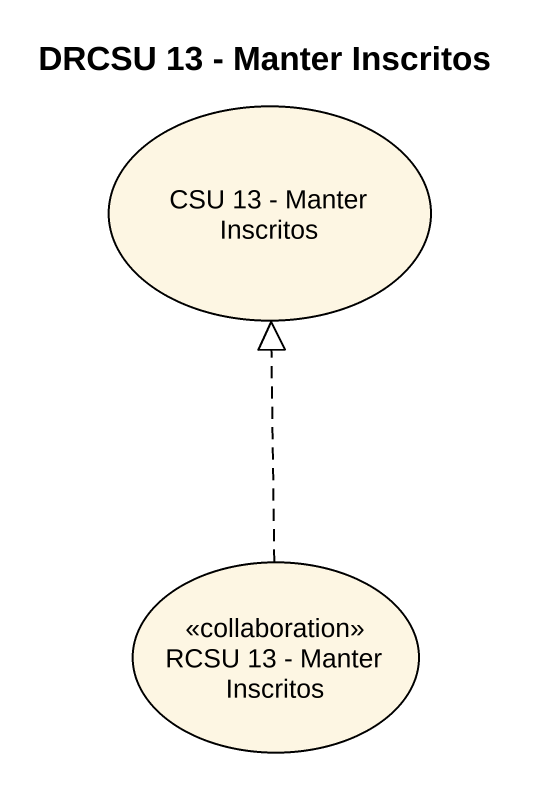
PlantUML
@startuml
title DRCSU 13 - Manter Inscritos
usecase "CSU 13 - Manter Inscritos" as CSU_13_Manter_Inscritos
usecase "RCSU 13 - Manter Inscritos" as RCSU_13_Manter_Inscritos <<collaboration>>
RCSU_13_Manter_Inscritos .up.|> CSU_13_Manter_Inscritos
@enduml
